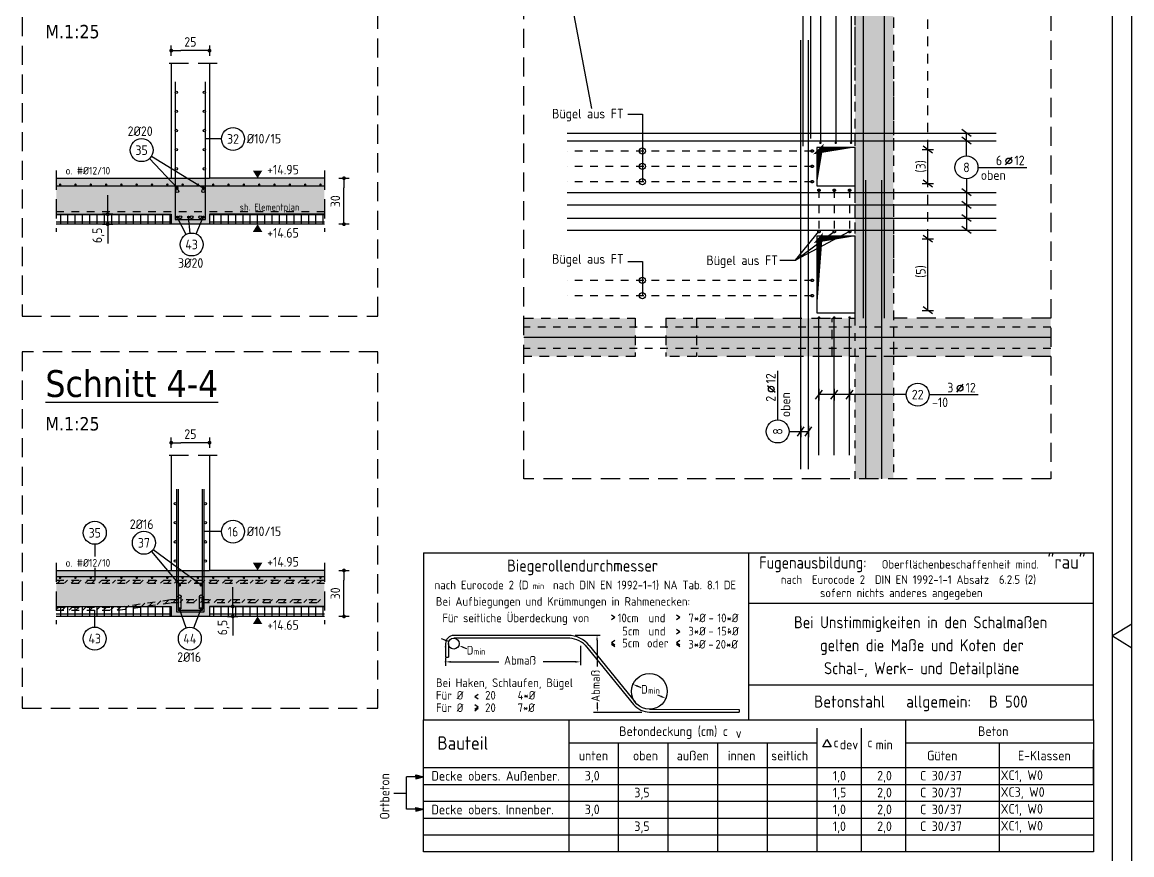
# Model space of a CAD drawing. Extents: x -10 to 86.8, y -11.5 to 55.
# Drawn here: x 44.96 to 59.45, y 18.17 to 29.04 of the extents above; entities that cross this region are included whole.
import ezdxf
from ezdxf.enums import TextEntityAlignment as Align

# ---------------------------------------------------------------- set-up
doc = ezdxf.new("R2010")
doc.units = 0
doc.header["$LTSCALE"] = 0.5
for name, pattern in [('AUSGEZOGEN', [1000.01, 1000, 0.01]), ('DASHED', [0.75, 0.5, -0.25]), ('HIDDEN2', [0.187, 0.125, -0.062]), ('PUNKT', [0.175, 0.05, -0.125]), ('STRICHLINIE', [0.75, 0.5, -0.25]), ('VERDECKT', [0.375, 0.25, -0.125])]:
    doc.linetypes.add(name, pattern=pattern)
for name, color, linetype in [('ACHSEN', 7, 'Continuous'), ('AFU', 7, 'Continuous'), ('BETON', 7, 'Continuous'), ('DETAIL', 7, 'Continuous'), ('DG', 7, 'Continuous'), ('grau_mittel', 7, 'Continuous'), ('Halbfertigteile', 7, 'Continuous'), ('HILFE', 7, 'Continuous'), ('koten', 7, 'Continuous'), ('MASSE', 7, 'Continuous'), ('RAHMEN', 7, 'Continuous'), ('RND', 7, 'Continuous'), ('SCHATTEN', 7, 'Continuous'), ('TEXT', 7, 'Continuous'), ('VERDECKT', 7, 'Continuous'), ('VERDECKT2', 7, 'Continuous')]:
    doc.layers.add(name, color=color, linetype=linetype)
doc.layers.add('NOPLOT', color=7, linetype='Continuous', plot=False)
doc.styles.add('helv', font='tahoma.ttf')
doc.styles.add('txt', font='isocp.shx')
doc.linetypes.add('AFU_50K', pattern='A,0.15,["/",Standard,S=0.2,R=0,X=-0.01,Y=-0.1],0.07,["/",Standard,S=0.2,R=0,X=-0.01,Y=-0.1],0.15', length=0.37)
doc.dimstyles.new('DOT_I', dxfattribs={"dimscale": 0.5, "dimtxt": 0.25, "dimasz": 0.25, "dimexe": 0.1, "dimexo": 0.3, "dimgap": 0.1, "dimtad": 1, "dimdec": 3, "dimzin": 3, "dimtxsty": 'txt', "dimblk": 'DOT', "dimblk1": 'DOT', "dimblk2": 'DOT', "dimsah": 1, "dimcen": 0.1, "dimse1": 1, "dimse2": 1, "dimazin": 0, "dimtfac": 1, "dimtdec": 4, "dimtix": 1, "dimtmove": 2, "dimatfit": 3, "dimfxl": 0, "dimtvp": 1, "dimtolj": 1, "dimtzin": 0, "dimarcsym": 0})

# ---------------------------------------------------------------- blocks, each defined once
blk = doc.blocks.new('DINA0')
at = {"layer": 'RAHMEN'}
blk.add_line((118.9, 0), (118.9, 84.1), dxfattribs=at)
at = {"layer": 'RAHMEN', "color": 5}
blk.add_line((118.4, 0.5), (118.4, 83.6), dxfattribs=at)
at = {"layer": 'RAHMEN', "color": 7, "linetype": 'Continuous'}
for p, q in [((118.9, 42.36), (118.4, 42.05)), ((118.4, 42.05), (118.9, 41.74))]:
    blk.add_line(p, q, dxfattribs=at)
blk = doc.blocks.new('lei_gre')
at = {"layer": 'RND', "color": 7, "linetype": 'Continuous'}
for p, q in [((-0.09, -0.12), (0.09, 0.12)), ((0, 0.15), (0, -0.15))]:
    blk.add_line(p, q, dxfattribs=at)
blk = doc.blocks.new('RND_LEI')
at = {"layer": 'RND', "color": 7, "linetype": 'Continuous'}
blk.add_line((1.022, 0.066), (1.19, 0.27), dxfattribs=at)
for centre, radius in [((0, 0), 0.3), ((1.106, 0.168), 0.075)]:
    blk.add_circle(centre, radius, dxfattribs=at)
at = {"layer": 'RND', "color": 7, "linetype": 'Continuous', "style": 'txt'}
blk.add_attdef('ANZ', text='', height=0.25, dxfattribs=at).set_placement((0.931, 0.057), align=Align.RIGHT)
for tag, p in [('DUM', (1.253, 0.057)), ('ABSTD', (1.674, 0.057)), ('POSTXT', (0.374, -0.327))]:
    blk.add_attdef(tag, p, '', height=0.25, dxfattribs=at)
blk.add_attdef('POSL', text='', height=0.25, dxfattribs=at).set_placement((0, 0), align=Align.MIDDLE)
blk = doc.blocks.new('RND_HIN')
at = {"layer": 'RND', "color": 7, "linetype": 'Continuous'}
blk.add_circle((0, 0), 0.3, dxfattribs=at)
at = {"layer": 'RND', "color": 7, "linetype": 'Continuous', "style": 'txt'}
blk.add_attdef('POSI', text='', height=0.25, dxfattribs=at).set_placement((0, 0), align=Align.MIDDLE)
blk = doc.blocks.new('DOT')
at = {"layer": 'MASSE', "color": 7, "linetype": 'Continuous'}
for p, q in [((0, 0), (-1, 0)), ((0, 0.54), (0, -0.54))]:
    blk.add_line(p, q, dxfattribs=at)
at = {"layer": 'MASSE', "color": 7, "linetype": 'Continuous', "const_width": 0.2}
blk.add_lwpolyline([(-0.1, 0, 1), (0.1, 0, 1)], format="xyb", close=True, dxfattribs=at)
blk = doc.blocks.new('*D46')
at = {"layer": 'Defpoints', "color": 0, "linetype": 'AUSGEZOGEN', "transparency": 16777216}
for p in [(46.906, 28.667), (46.906, 28.667), (47.406, 28.667)]:
    blk.add_point(p, dxfattribs=at)
at = {"layer": 'MASSE', "color": 0, "linetype": 'AUSGEZOGEN', "lineweight": -2, "transparency": 16777216}
blk.add_line((47.281, 28.667), (47.031, 28.667), dxfattribs=at)
at = {"layer": 'MASSE', "color": 0, "linetype": 'AUSGEZOGEN', "lineweight": -2, "transparency": 16777216, "xscale": 0.125, "yscale": 0.125, "zscale": 0.125, "rotation": 180}
blk.add_blockref('DOT', (46.906, 28.667), dxfattribs=at)
at = {"layer": 'MASSE', "color": 0, "linetype": 'AUSGEZOGEN', "lineweight": -2, "transparency": 16777216, "xscale": 0.125, "yscale": 0.125, "zscale": 0.125}
blk.add_blockref('DOT', (47.406, 28.667), dxfattribs=at)
at = {"layer": 'MASSE', "color": 0, "linetype": 'AUSGEZOGEN', "transparency": 16777216, "insert": (47.156, 28.78), "char_height": 0.125, "attachment_point": 5, "style": 'txt'}
blk.add_mtext('\\A1;25', dxfattribs=at)
blk = doc.blocks.new('*D47')
at = {"layer": 'Defpoints', "color": 0, "linetype": 'AUSGEZOGEN', "transparency": 16777216}
for p in [(49.162, 27), (49.162, 27), (49.162, 26.4)]:
    blk.add_point(p, dxfattribs=at)
at = {"layer": 'MASSE', "color": 0, "linetype": 'AUSGEZOGEN', "lineweight": -2, "transparency": 16777216}
blk.add_line((49.162, 26.525), (49.162, 26.875), dxfattribs=at)
at = {"layer": 'MASSE', "color": 0, "linetype": 'AUSGEZOGEN', "lineweight": -2, "transparency": 16777216, "xscale": 0.125, "yscale": 0.125, "zscale": 0.125}
for p, rotation in [((49.162, 27), 90), ((49.162, 26.4), 270)]:
    blk.add_blockref('DOT', p, dxfattribs=dict(at, rotation=rotation))
at = {"layer": 'MASSE', "color": 0, "linetype": 'AUSGEZOGEN', "transparency": 16777216, "insert": (49.049, 26.7), "char_height": 0.125, "attachment_point": 5, "rotation": 90, "style": 'txt'}
blk.add_mtext('\\A1;30', dxfattribs=at)
blk = doc.blocks.new('okrd_u')
at = {"layer": 'koten', "color": 7, "linetype": 'Continuous'}
blk.add_solid([(-0.125, -0.202), (0.125, -0.202), (0, 0)], dxfattribs=at)
at = {"layer": 'koten', "style": 'txt'}
blk.add_attdef('OKRD', (0.25, -0.35), '', height=0.25, dxfattribs=at)
blk = doc.blocks.new('okrd_o')
at = {"layer": 'koten', "color": 7, "linetype": 'Continuous'}
blk.add_solid([(-0.125, 0.202), (0.125, 0.202), (0, 0)], dxfattribs=at)
at = {"layer": 'koten', "style": 'txt'}
blk.add_attdef('OKRD', (0.25, 0.1), '', height=0.25, dxfattribs=at)
blk = doc.blocks.new('*D48')
at = {"layer": 'Defpoints', "color": 0, "linetype": 'AUSGEZOGEN', "transparency": 16777216}
for p in [(46.906, 23.547), (46.906, 23.547), (47.406, 23.547)]:
    blk.add_point(p, dxfattribs=at)
at = {"layer": 'MASSE', "color": 0, "linetype": 'AUSGEZOGEN', "lineweight": -2, "transparency": 16777216}
blk.add_line((47.281, 23.547), (47.031, 23.547), dxfattribs=at)
at = {"layer": 'MASSE', "color": 0, "linetype": 'AUSGEZOGEN', "lineweight": -2, "transparency": 16777216, "xscale": 0.125, "yscale": 0.125, "zscale": 0.125, "rotation": 180}
blk.add_blockref('DOT', (46.906, 23.547), dxfattribs=at)
at = {"layer": 'MASSE', "color": 0, "linetype": 'AUSGEZOGEN', "lineweight": -2, "transparency": 16777216, "xscale": 0.125, "yscale": 0.125, "zscale": 0.125}
blk.add_blockref('DOT', (47.406, 23.547), dxfattribs=at)
at = {"layer": 'MASSE', "color": 0, "linetype": 'AUSGEZOGEN', "transparency": 16777216, "insert": (47.156, 23.66), "char_height": 0.125, "attachment_point": 5, "style": 'txt'}
blk.add_mtext('\\A1;25', dxfattribs=at)
blk = doc.blocks.new('*D49')
at = {"layer": 'Defpoints', "color": 0, "linetype": 'AUSGEZOGEN', "transparency": 16777216}
for p in [(49.162, 21.88), (49.162, 21.88), (49.162, 21.28)]:
    blk.add_point(p, dxfattribs=at)
at = {"layer": 'MASSE', "color": 0, "linetype": 'AUSGEZOGEN', "lineweight": -2, "transparency": 16777216}
blk.add_line((49.162, 21.405), (49.162, 21.755), dxfattribs=at)
at = {"layer": 'MASSE', "color": 0, "linetype": 'AUSGEZOGEN', "lineweight": -2, "transparency": 16777216, "xscale": 0.125, "yscale": 0.125, "zscale": 0.125}
for p, rotation in [((49.162, 21.88), 90), ((49.162, 21.28), 270)]:
    blk.add_blockref('DOT', p, dxfattribs=dict(at, rotation=rotation))
at = {"layer": 'MASSE', "color": 0, "linetype": 'AUSGEZOGEN', "transparency": 16777216, "insert": (49.049, 21.58), "char_height": 0.125, "attachment_point": 5, "rotation": 90, "style": 'txt'}
blk.add_mtext('\\A1;30', dxfattribs=at)
blk = doc.blocks.new('Pfeillinie')
at = {"layer": 'TEXT', "linetype": 'Continuous'}
blk.add_hatch(color=7, dxfattribs=at).paths.add_polyline_path([(0, 0), (-0.8, 0.2), (-0.8, 0), (-0.8, -0.2)])
at = {"layer": 'TEXT', "color": 7, "linetype": 'Continuous'}
for p, q in [((-0.8, 0), (-0.8, 0.2)), ((-0.8, 0.2), (0, 0)), ((-0.8, 0), (-0.8, -0.2)), ((-0.8, -0.2), (0, 0))]:
    blk.add_line(p, q, dxfattribs=at)
blk = doc.blocks.new('*D69')
at = {"layer": 'Defpoints', "color": 0, "linetype": 'AUSGEZOGEN', "transparency": 16777216}
for p in [(47.71, 21.41), (47.71, 21.41), (47.71, 21.28)]:
    blk.add_point(p, dxfattribs=at)
at = {"layer": 'MASSE', "color": 0, "linetype": 'AUSGEZOGEN', "lineweight": -2, "transparency": 16777216}
for p, q in [((47.71, 21.535), (47.71, 21.66)), ((47.71, 21.28), (47.71, 21.41)), ((47.71, 21.155), (47.71, 21.03))]:
    blk.add_line(p, q, dxfattribs=at)
at = {"layer": 'MASSE', "color": 0, "linetype": 'AUSGEZOGEN', "lineweight": -2, "transparency": 16777216, "xscale": 0.125, "yscale": 0.125, "zscale": 0.125}
for p, rotation in [((47.71, 21.41), 270), ((47.71, 21.28), 90)]:
    blk.add_blockref('DOT', p, dxfattribs=dict(at, rotation=rotation))
at = {"layer": 'MASSE', "color": 0, "linetype": 'AUSGEZOGEN', "transparency": 16777216, "insert": (47.589, 21.134), "char_height": 0.125, "attachment_point": 5, "rotation": 90, "style": 'txt'}
blk.add_mtext('\\A1;6,5', dxfattribs=at)
blk = doc.blocks.new('*D70')
at = {"layer": 'Defpoints', "color": 0, "linetype": 'AUSGEZOGEN', "transparency": 16777216}
for p in [(46.077, 26.53), (46.077, 26.53), (46.077, 26.4)]:
    blk.add_point(p, dxfattribs=at)
at = {"layer": 'MASSE', "color": 0, "linetype": 'AUSGEZOGEN', "lineweight": -2, "transparency": 16777216}
for p, q in [((46.077, 26.655), (46.077, 26.78)), ((46.077, 26.4), (46.077, 26.53)), ((46.077, 26.275), (46.077, 26.15))]:
    blk.add_line(p, q, dxfattribs=at)
at = {"layer": 'MASSE', "color": 0, "linetype": 'AUSGEZOGEN', "lineweight": -2, "transparency": 16777216, "xscale": 0.125, "yscale": 0.125, "zscale": 0.125}
for p, rotation in [((46.077, 26.53), 270), ((46.077, 26.4), 90)]:
    blk.add_blockref('DOT', p, dxfattribs=dict(at, rotation=rotation))
at = {"layer": 'MASSE', "color": 0, "linetype": 'AUSGEZOGEN', "transparency": 16777216, "insert": (45.955, 26.254), "char_height": 0.125, "attachment_point": 5, "rotation": 90, "style": 'txt'}
blk.add_mtext('\\A1;6,5', dxfattribs=at)

msp = doc.modelspace()

# ---------------------------------------------------------------- hatches: boundary and pattern name
at = {"layer": 'DG', "linetype": 'AUSGEZOGEN'}
h = msp.add_hatch(dxfattribs=at)
h.set_pattern_fill('DOTS', scale=1.6, double=1)
h.set_pattern_definition([(0, (-171.28322, 120.98617), (0.05, 0.1), [0, -0.1])])
h.paths.add_polyline_path([(55.8366, 23.0771), (56.3366, 23.0771), (56.3366, 33.3231), (55.8366, 33.3231)])
at = {"layer": 'grau_mittel'}
h = msp.add_hatch(color=61, dxfattribs=at)
h.paths.add_polyline_path([(55.5366, 24.6731), (55.5366, 25.1731), (53.7666, 25.1731), (53.7666, 24.6731)], flags=17)
h.paths.add_polyline_path([(53.7666, 25.1731), (53.3666, 25.1731), (53.3666, 24.6731), (53.7666, 24.6731)])
h.paths.add_polyline_path([(51.5109, 25.1731), (51.5109, 24.6731), (52.9666, 24.6731), (52.9666, 25.1731)])
h.paths.add_polyline_path([(58.3916, 24.6731), (58.3916, 25.1731), (56.3366, 25.1731), (56.3366, 24.6731)])
h.paths.add_polyline_path([(58.3916, 40.5731), (58.3916, 41.1731), (51.5109, 41.1731), (51.5109, 40.5731), (55.8366, 40.5731), (55.8366, 25.1731), (55.5366, 25.1731), (55.5366, 24.6731), (56.3366, 24.6731), (56.3366, 40.5731)])
for points in [[(47.4058, 26.5302), (48.9058, 26.5302), (48.9058, 27.0002), (47.4058, 27.0002), (46.9058, 27.0002), (45.4058, 27.0002), (45.4058, 26.5302), (46.9058, 26.5302), (46.9058, 26.4002), (47.4058, 26.4002)], [(46.9058, 21.8801), (45.4058, 21.8801), (45.4058, 21.4101), (46.9058, 21.4101), (46.9058, 21.2801), (47.4058, 21.2801), (47.4058, 21.4101), (48.9058, 21.4101), (48.9058, 21.8801), (47.4058, 21.8801)]]:
    msp.add_hatch(color=61, dxfattribs=at).paths.add_polyline_path(points)
at = {"layer": 'Halbfertigteile', "linetype": 'AUSGEZOGEN', "transparency": 33554687}
h = msp.add_hatch(dxfattribs=at)
h.set_pattern_fill('ANSI37', color=171, scale=0.03, angle=135, style=0)
h.set_pattern_definition([(180, (33.08003, 27.86068), (-7e-18, -0.09525), []), (270, (33.08003, 27.86068), (0.09525, -2e-17), [])])
h.paths.add_polyline_path([(48.9058, 26.5302), (47.4058, 26.5302), (47.4058, 26.4002), (48.9058, 26.4002)])
h.paths.add_polyline_path([(46.9058, 26.5302), (45.4058, 26.5302), (45.4058, 26.4002), (46.9058, 26.4002)])
h = msp.add_hatch(dxfattribs=at)
h.set_pattern_fill('ANSI37', color=171, scale=0.03, angle=135, style=0)
h.set_pattern_definition([(180, (33.08003, 22.74054), (-7e-18, -0.09525), []), (270, (33.08003, 22.74054), (0.09525, -2e-17), [])])
h.paths.add_polyline_path([(48.9058, 21.4101), (47.4058, 21.4101), (47.4058, 21.2801), (48.9058, 21.2801)])
h.paths.add_polyline_path([(46.9058, 21.4101), (45.4058, 21.4101), (45.4058, 21.2801), (46.9058, 21.2801)])
at = {"layer": 'RND', "linetype": 'AUSGEZOGEN'}
h = msp.add_hatch(dxfattribs=at)
h.set_pattern_fill('ANSI31', color=102, scale=0.02, double=1)
h.paths.add_polyline_path([(48.9058, 21.7533), (45.4058, 21.7533), (45.4058, 21.7133), (48.9058, 21.7133)])
h = msp.add_hatch(dxfattribs=at)
h.set_pattern_fill('ANSI31', color=102, scale=0.02, double=1)
h.set_pattern_definition([(45, (0, 1.02243), (-0.04490128, 0.04490128), [])])
h.paths.add_polyline_path([(48.9058, 21.5001), (46.9019, 21.5001), (46.2019, 21.4001), (45.4058, 21.4001), (45.4058, 21.3601), (46.2058, 21.3601), (46.9058, 21.4601), (48.9058, 21.4601)])

# ---------------------------------------------------------------- linework, layer by layer
at = {"layer": 'ACHSEN', "color": 140, "linetype": 'AUSGEZOGEN'}
msp.add_line((58.3916, 24.9231), (51.5109, 24.9231), dxfattribs=at)
at = {"layer": 'AFU', "color": 8, "linetype": 'AFU_50K'}
for p, q in [((46.9058, 27.0002), (47.4058, 27.0002)), ((46.9058, 21.8801), (47.4058, 21.8801))]:
    msp.add_line(p, q, dxfattribs=at)
at = {"layer": 'BETON', "color": 6, "linetype": 'AUSGEZOGEN'}
for p, q in [((46.9058, 28.5002), (46.9058, 27.0002)), ((47.4058, 28.5002), (47.4058, 27.0002)), ((45.4058, 27.0002), (46.9058, 27.0002)), ((48.9058, 27.0002), (47.4058, 27.0002)), ((45.4058, 26.5302), (46.9058, 26.5302)), ((46.9058, 26.5302), (46.9058, 26.4002)), ((48.9058, 26.5302), (47.4058, 26.5302)), ((47.4058, 26.5302), (47.4058, 26.4002)), ((48.9058, 26.4002), (45.4058, 26.4002)), ((46.9058, 23.3801), (46.9058, 21.8801)), ((47.4058, 23.3801), (47.4058, 21.8801)), ((45.4058, 21.8801), (46.9058, 21.8801)), ((48.9058, 21.8801), (47.4058, 21.8801)), ((45.4058, 21.4101), (46.9058, 21.4101)), ((46.9058, 21.4101), (46.9058, 21.2801)), ((48.9058, 21.4101), (47.4058, 21.4101)), ((47.4058, 21.4101), (47.4058, 21.2801)), ((48.9058, 21.2801), (45.4058, 21.2801))]:
    msp.add_line(p, q, dxfattribs=at)
for points in [[(55.3366, 26.9031), (55.8366, 26.9031), (55.8366, 27.4031), (55.3366, 27.4031)], [(55.3366, 25.2431), (55.8366, 25.2431), (55.8366, 26.2431), (55.3366, 26.2431)]]:
    msp.add_lwpolyline(points, close=True, dxfattribs=at)
at = {"layer": 'DETAIL', "color": 102, "linetype": 'STRICHLINIE'}
for points in [[(58.3916, 41.1731), (58.3916, 23.0771), (51.5109, 23.0771), (51.5109, 41.1731)], [(44.96, 29.8538), (44.96, 25.2008), (49.6062, 25.2008), (49.6062, 29.8538)], [(44.96, 24.7337), (44.96, 20.0806), (49.6062, 20.0806), (49.6062, 24.7337)]]:
    msp.add_lwpolyline(points, close=True, dxfattribs=at)
at = {"layer": 'DG', "color": 7, "linetype": 'PUNKT', "lineweight": -2}
for p, q in [((56.3366, 38.0631), (56.3366, 23.0771)), ((55.8366, 23.0771), (55.8366, 37.6631))]:
    msp.add_line(p, q, dxfattribs=at)
at = {"layer": 'HILFE', "color": 102, "linetype": 'DASHED'}
for p, q in [((47.5058, 28.5002), (46.8058, 28.5002)), ((45.4058, 27.1002), (45.4058, 26.3002)), ((48.9058, 27.1002), (48.9058, 26.3002)), ((47.5058, 23.3801), (46.8058, 23.3801)), ((45.4058, 21.9801), (45.4058, 21.1801)), ((48.9058, 21.9801), (48.9058, 21.1801))]:
    msp.add_line(p, q, dxfattribs=at)
at = {"layer": 'HILFE', "color": 102, "linetype": 'AUSGEZOGEN'}
for p, q in [((52.8708, 27.836), (53.0591, 27.836)), ((53.0591, 27.836), (53.0591, 26.9553)), ((55.0568, 25.9301), (55.3648, 26.3031)), ((55.7648, 26.3031), (55.0568, 25.9301)), ((55.0568, 25.9301), (55.5648, 26.3031)), ((52.8708, 25.9126), (53.0591, 25.9126)), ((53.0591, 25.9126), (53.0591, 25.4665)), ((54.8544, 25.9301), (55.0568, 25.9301))]:
    msp.add_line(p, q, dxfattribs=at)
at = {"layer": 'NOPLOT', "color": 191, "linetype": 'AUSGEZOGEN'}
msp.add_line((52.3983, 27.9128), (47.2557, 54.9594), dxfattribs=at)
at = {"layer": 'NOPLOT', "color": 191, "linetype": 'Continuous'}
msp.add_lwpolyline([(46.9958, 22.9401), (46.9958, 21.3601), (47.3158, 21.3601), (47.3158, 22.9401)], dxfattribs=at)
at = {"layer": 'RAHMEN', "color": 5, "linetype": 'Continuous'}
for p, q in [((50.2, 22.1091), (58.95, 22.1091)), ((50.2, 22.1091), (50.2, 19.9301)), ((54.4492, 19.9301), (54.4492, 22.1091)), ((58.95, 19.9301), (58.95, 22.1091)), ((58.95, 19.0765), (58.95, 19.5388))]:
    msp.add_line(p, q, dxfattribs=at)
at = {"layer": 'RAHMEN', "color": 7, "linetype": 'AUSGEZOGEN'}
for p, q in [((54.4492, 21.4516), (58.95, 21.4516)), ((52.6981, 21.2664), (52.6544, 21.297)), ((52.6981, 21.2664), (52.6544, 21.2358)), ((53.548, 21.2664), (53.5043, 21.297)), ((53.548, 21.2664), (53.5043, 21.2358)), ((53.5485, 21.0767), (53.5048, 21.1072)), ((53.5485, 21.0767), (53.5048, 21.0461)), ((52.6544, 20.9386), (52.6981, 20.9691)), ((52.6544, 20.9386), (52.6981, 20.908)), ((52.6544, 20.9192), (52.6981, 20.8886)), ((53.5043, 20.9386), (53.548, 20.9691)), ((53.5043, 20.9386), (53.548, 20.908)), ((53.5043, 20.9192), (53.548, 20.8886)), ((54.4492, 20.3877), (58.95, 20.3877)), ((50.8694, 20.2358), (50.9131, 20.2663)), ((50.8694, 20.2358), (50.9131, 20.2052)), ((50.9131, 20.0949), (50.8694, 20.1255)), ((50.9131, 20.0949), (50.8694, 20.0643)), ((50.9131, 20.0755), (50.8694, 20.0449)), ((50.2, 19.3075), (58.95, 19.3075)), ((50.2, 19.0875), (58.95, 19.0875)), ((50.2, 18.8675), (58.95, 18.8675)), ((50.2, 18.6475), (58.95, 18.6475)), ((50.2, 18.4275), (58.95, 18.4275))]:
    msp.add_line(p, q, dxfattribs=at)
at = {"layer": 'RAHMEN', "color": 7, "linetype": 'Continuous'}
for p, q in [((52.0912, 21.0309), (50.5957, 21.0309)), ((52.1826, 21.0343), (52.5088, 21.0343)), ((50.5297, 20.9504), (50.4364, 20.9863)), ((50.4894, 20.9246), (50.4894, 20.7475)), ((50.5248, 20.9246), (50.5248, 20.7475)), ((52.0785, 20.9955), (50.5957, 20.9955)), ((50.7155, 20.8789), (50.7625, 20.8608)), ((52.2493, 20.8949), (52.2493, 20.6415)), ((52.3137, 20.9062), (52.9437, 20.1309)), ((52.3622, 20.902), (52.9684, 20.1559)), ((52.4665, 20.9669), (52.4665, 20.626)), ((50.4894, 20.7475), (50.5248, 20.7475)), ((50.4894, 20.7361), (50.4894, 20.6357)), ((50.5569, 20.6865), (51.1851, 20.6865)), ((52.1818, 20.6865), (51.7634, 20.6865)), ((53.0411, 20.3482), (52.9972, 20.3671)), ((52.471, 20.0965), (52.471, 20.1556)), ((53.3032, 20.2352), (53.2623, 20.2529)), ((52.4198, 20.029), (53.0532, 20.029)), ((53.1532, 20.0671), (54.3225, 20.0666)), ((53.1532, 20.0312), (54.3225, 20.0312)), ((54.3225, 20.0666), (54.3225, 20.0312)), ((52.1007, 18.2334), (52.1007, 19.9301)), ((56.4984, 18.2075), (56.4984, 19.9301)), ((55.3398, 18.2075), (55.3398, 19.8205)), ((55.9191, 18.2075), (55.9191, 19.8205)), ((52.7485, 18.2075), (52.7485, 19.6281)), ((53.3963, 18.2075), (53.3963, 19.6281)), ((54.0442, 18.2075), (54.0442, 19.6281)), ((54.692, 18.2075), (54.692, 19.6281)), ((57.7242, 18.2075), (57.7242, 19.6281)), ((52.1007, 18.2075), (52.1007, 19.3075)), ((55.3398, 18.2075), (55.3398, 19.3075))]:
    msp.add_line(p, q, dxfattribs=at)
at = {"layer": 'RAHMEN', "color": 1, "linetype": 'Continuous'}
for p, q in [((52.1007, 19.6281), (55.3398, 19.6281)), ((56.4984, 19.6281), (58.95, 19.6281))]:
    msp.add_line(p, q, dxfattribs=at)
at = {"layer": 'RAHMEN', "color": 5, "linetype": 'AUSGEZOGEN'}
msp.add_lwpolyline([(50.2, 19.9301), (58.95, 19.9301), (58.95, 18.2075), (50.2, 18.2075)], close=True, dxfattribs=at)
at = {"layer": 'RAHMEN', "color": 1, "linetype": 'Continuous'}
msp.add_lwpolyline([(55.4686, 19.6727), (55.5231, 19.5783), (55.4141, 19.5783)], close=True, dxfattribs=at)
at = {"layer": 'RAHMEN', "color": 7, "linetype": 'Continuous'}
for centre, radius in [((50.5957, 20.9246), 0.0709), ((53.1502, 20.3012), 0.2341)]:
    msp.add_circle(centre, radius, dxfattribs=at)
for centre, radius, start, end in [((50.5957, 20.9246), 0.1063, 89.99998, 180), ((52.0912, 20.6818), 0.3491, 39.09564, 90), ((52.0785, 20.6412), 0.3543, 48.41068, 90), ((53.1532, 20.3012), 0.27, 219.09564, 270)]:
    msp.add_arc(centre, radius, start, end, dxfattribs=at)
for p in [(54.1875, 21.1118), (50.4894, 20.8837), (50.4894, 20.6865), (52.9353, 20.3939), (53.3651, 20.2085)]:
    msp.add_point(p, dxfattribs=at)
for points in [[(52.4777, 20.9669), (52.4552, 20.9669), (52.4665, 21.0344)], [(50.4776, 20.9611), (50.4839, 20.9774), (50.5297, 20.9504)], [(50.7123, 20.8708), (50.7186, 20.8871), (50.6666, 20.8978)], [(50.5569, 20.6753), (50.5569, 20.6978), (50.4894, 20.6865)], [(52.1818, 20.6753), (52.1818, 20.6978), (52.2493, 20.6865)], [(52.9928, 20.3568), (53.0017, 20.3775), (52.9353, 20.3939)], [(53.2987, 20.2249), (53.3076, 20.2456), (53.3651, 20.2085)], [(52.4822, 20.0965), (52.4597, 20.0965), (52.471, 20.029)]]:
    msp.add_solid(points, dxfattribs=at)
at = {"layer": 'RND', "color": 7, "linetype": 'VERDECKT'}
for p, q in [((56.786, 27.3748), (56.786, 29.443)), ((56.786, 26.209), (56.786, 26.9304))]:
    msp.add_line(p, q, dxfattribs=at)
at = {"layer": 'RND', "color": 102, "linetype": 'AUSGEZOGEN'}
for p, q in [((57.2911, 27.2919), (57.2911, 27.5908)), ((47.5629, 27.5132), (47.3558, 27.5132)), ((46.6221, 27.2578), (46.9839, 26.8732)), ((46.6472, 27.2886), (47.3249, 26.8732)), ((57.2911, 26.9919), (57.2911, 26.3241)), ((47.1024, 26.2678), (46.9839, 26.4913)), ((47.1554, 26.2842), (47.1315, 26.4913)), ((47.2316, 26.2731), (47.3249, 26.4913)), ((56.5039, 24.1756), (55.3648, 24.1756)), ((54.9757, 23.6942), (55.2274, 23.6942)), ((47.5629, 22.3869), (47.3358, 22.3869)), ((45.9079, 22.2217), (45.9079, 22.0604)), ((46.6464, 22.1264), (47.0158, 21.6901)), ((46.6704, 22.152), (47.2956, 21.6901)), ((45.9079, 21.9153), (45.9079, 21.7533)), ((45.9071, 21.1403), (45.9071, 21.3601)), ((47.1007, 21.132), (47.0158, 21.3801)), ((47.2021, 21.1305), (47.2958, 21.3801)), ((49.9788, 18.762), (49.9788, 19.1853)), ((49.8138, 18.9737), (49.9788, 18.9737))]:
    msp.add_line(p, q, dxfattribs=at)
at = {"layer": 'RND', "color": 7, "linetype": 'AUSGEZOGEN'}
for p, q in [((56.786, 26.9304), (56.786, 27.3748)), ((57.4411, 27.1419), (58.0811, 27.1419)), ((56.786, 25.2747), (56.786, 26.209)), ((54.8257, 23.8442), (54.8257, 24.4842)), ((56.8039, 24.1756), (57.4439, 24.1756)), ((46.9958, 21.5401), (46.9958, 21.3801)), ((47.0358, 21.3801), (47.0358, 21.5401)), ((47.2758, 21.3801), (47.2758, 21.5401)), ((47.3158, 21.5401), (47.3158, 21.3801))]:
    msp.add_line(p, q, dxfattribs=at)
at = {"layer": 'RND', "color": 7, "linetype": 'HIDDEN2'}
msp.add_line((48.9058, 26.5596), (45.4058, 26.5596), dxfattribs=at)
at = {"layer": 'RND', "color": 1, "linetype": 'HIDDEN2'}
for p, q in [((45.4058, 21.7533), (48.9058, 21.7533)), ((45.4058, 21.7133), (48.9058, 21.7133))]:
    msp.add_line(p, q, dxfattribs=at)
at = {"layer": 'RND', "color": 1, "linetype": 'AUSGEZOGEN'}
for points in [[(55.9413, 41.0731), (55.9413, 25.1731)], [(56.217, 41.0731), (56.217, 25.1731)], [(51.8532, 30.9197), (55.2532, 30.9197), (55.2532, 27.5197)], [(51.7532, 30.8197), (55.1532, 30.8197), (55.1532, 27.4197)], [(55.3837, 29.3431), (55.3837, 27.4631)], [(55.5837, 29.3431), (55.5837, 27.4631)], [(55.7837, 29.3431), (55.7837, 27.4631)], [(55.1274, 23.2031), (55.1274, 28.8031)], [(55.2274, 23.2031), (55.2274, 28.8031)], [(46.9558, 28.2602), (46.9558, 26.4602), (47.3558, 26.4602), (47.3558, 28.2602)], [(52.0766, 27.5908), (57.6766, 27.5908)], [(52.0766, 27.4908), (57.6766, 27.4908)], [(55.9756, 23.0771), (55.9756, 26.9731)], [(56.187, 23.0771), (56.187, 26.9731)], [(45.4058, 26.9002), (48.9058, 26.9002)], [(52.0766, 26.8154), (57.6766, 26.8154)], [(52.0766, 26.652), (57.6766, 26.652)], [(52.0766, 26.4793), (57.6766, 26.4793)], [(52.0766, 26.3241), (57.6766, 26.3241)], [(55.3648, 23.3831), (55.3648, 25.1831)], [(55.5648, 23.3831), (55.5648, 25.1831)], [(55.7648, 23.3831), (55.7648, 25.1831)], [(46.9758, 22.9401), (46.9758, 21.3401), (47.3358, 21.3401), (47.3358, 22.9401)], [(45.4058, 21.8001), (48.9058, 21.8001)]]:
    msp.add_lwpolyline(points, dxfattribs=at)
at = {"layer": 'RND', "color": 7, "linetype": 'AUSGEZOGEN'}
for points, const_width in [([(55.3917, 27.4631, -1), (55.3757, 27.4631, -1)], 0.016), ([(55.5917, 27.4631, -1), (55.5757, 27.4631, -1)], 0.016), ([(55.7917, 27.4631, -1), (55.7757, 27.4631, -1)], 0.016), ([(45.4472, 26.9162, 1), (45.4632, 26.9162, 1)], 0.016), ([(45.6472, 26.9162, 1), (45.6632, 26.9162, 1)], 0.016), ([(45.8472, 26.9162, 1), (45.8632, 26.9162, 1)], 0.016), ([(46.0472, 26.9162, 1), (46.0632, 26.9162, 1)], 0.016), ([(46.2472, 26.9162, 1), (46.2632, 26.9162, 1)], 0.016), ([(46.4472, 26.9162, 1), (46.4632, 26.9162, 1)], 0.016), ([(46.6472, 26.9162, 1), (46.6632, 26.9162, 1)], 0.016), ([(46.8472, 26.9162, 1), (46.8632, 26.9162, 1)], 0.016), ([(46.9739, 26.8732, 1), (46.9939, 26.8732, 1)], 0.02), ([(47.0472, 26.9162, 1), (47.0632, 26.9162, 1)], 0.016), ([(47.2472, 26.9162, 1), (47.2632, 26.9162, 1)], 0.016), ([(47.3149, 26.8732, 1), (47.3349, 26.8732, 1)], 0.02), ([(47.4472, 26.9162, 1), (47.4632, 26.9162, 1)], 0.016), ([(47.6472, 26.9162, 1), (47.6632, 26.9162, 1)], 0.016), ([(47.8472, 26.9162, 1), (47.8632, 26.9162, 1)], 0.016), ([(48.0472, 26.9162, 1), (48.0632, 26.9162, 1)], 0.016), ([(48.2472, 26.9162, 1), (48.2632, 26.9162, 1)], 0.016), ([(48.4472, 26.9162, 1), (48.4632, 26.9162, 1)], 0.016), ([(48.6472, 26.9162, 1), (48.6632, 26.9162, 1)], 0.016), ([(48.8472, 26.9162, 1), (48.8632, 26.9162, 1)], 0.016), ([(46.9739, 26.4913, 1), (46.9939, 26.4913, 1)], 0.02), ([(47.1215, 26.4913, 1), (47.1415, 26.4913, 1)], 0.02), ([(47.3149, 26.4913, 1), (47.3349, 26.4913, 1)], 0.02), ([(55.3728, 25.1831, -1), (55.3568, 25.1831, -1)], 0.016), ([(55.5728, 25.1831, -1), (55.5568, 25.1831, -1)], 0.016), ([(55.7728, 25.1831, -1), (55.7568, 25.1831, -1)], 0.016), ([(45.4472, 21.7841, -1), (45.4632, 21.7841, -1)], 0.016), ([(45.6472, 21.7841, -1), (45.6632, 21.7841, -1)], 0.016), ([(45.8472, 21.7841, -1), (45.8632, 21.7841, -1)], 0.016), ([(46.0472, 21.7841, -1), (46.0632, 21.7841, -1)], 0.016), ([(46.2472, 21.7841, -1), (46.2632, 21.7841, -1)], 0.016), ([(46.4472, 21.7841, -1), (46.4632, 21.7841, -1)], 0.016), ([(46.6472, 21.7841, -1), (46.6632, 21.7841, -1)], 0.016), ([(46.8472, 21.7841, -1), (46.8632, 21.7841, -1)], 0.016), ([(47.0472, 21.7841, -1), (47.0632, 21.7841, -1)], 0.016), ([(47.2472, 21.7841, -1), (47.2632, 21.7841, -1)], 0.016), ([(47.4472, 21.7841, -1), (47.4632, 21.7841, -1)], 0.016), ([(47.6472, 21.7841, -1), (47.6632, 21.7841, -1)], 0.016), ([(47.8472, 21.7841, -1), (47.8632, 21.7841, -1)], 0.016), ([(48.0472, 21.7841, -1), (48.0632, 21.7841, -1)], 0.016), ([(48.2472, 21.7841, -1), (48.2632, 21.7841, -1)], 0.016), ([(48.4472, 21.7841, -1), (48.4632, 21.7841, -1)], 0.016), ([(48.6472, 21.7841, -1), (48.6632, 21.7841, -1)], 0.016), ([(48.8472, 21.7841, -1), (48.8632, 21.7841, -1)], 0.016), ([(47.0058, 21.6901, 1), (47.0258, 21.6901, 1)], 0.02), ([(47.2856, 21.6901, 1), (47.3056, 21.6901, 1)], 0.02), ([(47.0058, 21.3801, 1), (47.0258, 21.3801, 1)], 0.02), ([(47.3058, 21.3801, -1), (47.2858, 21.3801, -1)], 0.02)]:
    msp.add_lwpolyline(points, format="xyb", close=True, dxfattribs=dict(at, const_width=const_width))
at = {"layer": 'RND', "color": 102, "linetype": 'HIDDEN2'}
for points in [[(55.2766, 27.3553), (52.0766, 27.3553)], [(55.2766, 27.1553), (52.0766, 27.1553)], [(55.2766, 26.9553), (52.0766, 26.9553)], [(55.3648, 26.8431), (55.3648, 26.3031)], [(55.5648, 26.8431), (55.5648, 26.3031)], [(55.7648, 26.8431), (55.7648, 26.3031)], [(55.2766, 25.6665), (52.0766, 25.6665)], [(55.2766, 25.4665), (52.0766, 25.4665)]]:
    msp.add_lwpolyline(points, dxfattribs=at)
at = {"layer": 'RND', "color": 1, "linetype": 'HIDDEN2'}
for points in [[(58.3916, 25.0561), (51.5109, 25.0561)], [(58.3916, 24.7778), (51.5109, 24.7778)], [(45.4058, 21.4001), (46.2019, 21.4001), (46.9019, 21.5001), (48.9058, 21.5001)], [(45.4058, 21.3601), (46.2058, 21.3601), (46.9058, 21.4601), (48.9058, 21.4601)]]:
    msp.add_lwpolyline(points, dxfattribs=at)
at = {"layer": 'RND', "color": 102, "linetype": 'AUSGEZOGEN'}
for points in [[(50.2, 19.1853), (49.9788, 19.1853)], [(50.2, 18.762), (49.9788, 18.762)]]:
    msp.add_lwpolyline(points, dxfattribs=at)
at = {"layer": 'RND', "color": 7, "linetype": 'AUSGEZOGEN'}
for centre, radius in [((46.9718, 28.1231), 0.016), ((47.3398, 28.1231), 0.016), ((46.9718, 27.8731), 0.016), ((47.3398, 27.8731), 0.016), ((46.9718, 27.6231), 0.016), ((47.3398, 27.6231), 0.016), ((46.9718, 27.3731), 0.016), ((47.3398, 27.3731), 0.016), ((53.0591, 27.3553), 0.04), ((46.9718, 27.1231), 0.016), ((47.3398, 27.1231), 0.016), ((53.0591, 27.1553), 0.04), ((53.0591, 26.9553), 0.04), ((53.0591, 25.6665), 0.04), ((53.0591, 25.4665), 0.04), ((46.9598, 22.7529), 0.016), ((47.3518, 22.7529), 0.016), ((46.9598, 22.5029), 0.016), ((47.3518, 22.5029), 0.016), ((46.9598, 22.2529), 0.016), ((47.3518, 22.2529), 0.016), ((46.9598, 22.0029), 0.016), ((47.3518, 22.0029), 0.016), ((47.0158, 21.5401), 0.02), ((47.2958, 21.5401), 0.02)]:
    msp.add_circle(centre, radius, dxfattribs=at)
at = {"layer": 'RND', "color": 102, "linetype": 'HIDDEN2'}
for centre in [(55.2766, 27.3553), (55.2766, 27.1553), (55.2766, 26.9553), (55.3648, 26.8431), (55.5648, 26.8431), (55.7648, 26.8431), (55.3648, 26.3031), (55.5648, 26.3031), (55.7648, 26.3031), (55.2766, 25.6665), (55.2766, 25.4665)]:
    msp.add_circle(centre, 0.016, dxfattribs=at)
at = {"layer": 'RND', "color": 171, "linetype": 'AUSGEZOGEN'}
for centre in [(46.9839, 26.8332), (47.3249, 26.8332), (47.0239, 26.4913), (47.1715, 26.4913), (47.285, 26.4913)]:
    msp.add_circle(centre, 0.02, dxfattribs=at)
at = {"layer": 'SCHATTEN', "color": 1, "linetype": 'AUSGEZOGEN'}
for points in [[(55.3366, 26.9031, 0, 0.0815, 0), (55.3773, 27.3998, 0, 0, 0), (55.34, 27.3625, 0.0815, 0, 0), (55.8366, 27.4031, 0, 0, 0)], [(55.3366, 25.2431, 0, 0.0759, 0), (55.3746, 26.2417, 0, 0, 0), (55.34, 26.2025, 0.0815, 0, 0), (55.8366, 26.2431, 0, 0, 0)]]:
    msp.add_lwpolyline(points, format="xyseb", dxfattribs=at)
at = {"layer": 'VERDECKT', "color": 7, "linetype": 'VERDECKT', "lineweight": -2}
for p, q in [((55.8366, 25.1731), (55.8366, 40.5731)), ((56.3366, 40.5731), (56.3366, 24.6731)), ((51.5109, 25.1731), (52.9666, 25.1731)), ((53.3666, 25.1731), (53.7666, 25.1731)), ((53.7666, 25.1731), (53.7666, 24.6731)), ((55.5366, 25.1731), (55.8366, 25.1731)), ((55.5366, 24.6731), (55.5366, 25.1731)), ((52.9666, 24.6731), (51.5109, 24.6731)), ((53.7666, 24.6731), (53.3666, 24.6731)), ((56.3366, 24.6731), (55.5366, 24.6731))]:
    msp.add_line(p, q, dxfattribs=at)
at = {"layer": 'VERDECKT', "color": 7, "linetype": 'VERDECKT'}
for p, q in [((52.9666, 25.1731), (52.9666, 24.6731)), ((53.3666, 25.1731), (53.3666, 24.6731))]:
    msp.add_line(p, q, dxfattribs=at)
at = {"layer": 'VERDECKT2', "color": 7, "linetype": 'STRICHLINIE'}
for p, q in [((53.7666, 25.1731), (55.5366, 25.1731)), ((58.3916, 25.1731), (56.3366, 25.1731)), ((55.5366, 24.6731), (53.7666, 24.6731)), ((58.3916, 24.6731), (56.3366, 24.6731))]:
    msp.add_line(p, q, dxfattribs=at)

# ---------------------------------------------------------------- block references
at = {"xscale": 0.5, "yscale": 0.5, "zscale": 0.5}
msp.add_blockref('DINA0', (0, 0), dxfattribs=at)
at = {"layer": 'koten', "color": 7, "linetype": 'AUSGEZOGEN', "xscale": 0.5, "yscale": 0.5, "zscale": 0.5}
for name, p, values in [('okrd_o', (48.0339, 27.0002), {'OKRD': '+14.95'}), ('okrd_u', (48.0339, 26.4002), {'OKRD': '+14.65'}), ('okrd_o', (48.0339, 21.8801), {'OKRD': '+14.95'}), ('okrd_u', (48.0339, 21.2801), {'OKRD': '+14.65'})]:
    msp.add_blockref(name, p, dxfattribs=at).add_auto_attribs(values)
at = {"layer": 'RND', "color": 7, "linetype": 'AUSGEZOGEN', "xscale": 0.5, "yscale": 0.5, "zscale": 0.5}
for name, p, values in [('RND_HIN', (47.7129, 27.5132), {'POSI': '32'}), ('RND_HIN', (46.5193, 27.367), {'POSI': '35'}), ('RND_LEI', (57.2911, 27.1419), {'POSL': '8', 'DUM': '12', 'ANZ': '6', 'POSTXT': 'oben'}), ('RND_HIN', (47.1726, 26.1352), {'POSI': '43'}), ('RND_LEI', (56.6539, 24.1756), {'POSL': '22', 'DUM': '12', 'ANZ': '3', 'POSTXT': '-10'}), ('RND_HIN', (45.9079, 22.3717), {'POSI': '35'}), ('RND_HIN', (47.7129, 22.3869), {'POSI': '16'}), ('RND_HIN', (46.5495, 22.2408), {'POSI': '37'}), ('RND_HIN', (45.9071, 20.9903), {'POSI': '43'}), ('RND_HIN', (47.1493, 20.9901), {'POSI': '44'})]:
    msp.add_blockref(name, p, dxfattribs=at).add_auto_attribs(values)
at = {"layer": 'RND', "color": 7, "linetype": 'AUSGEZOGEN', "xscale": 0.5, "yscale": 0.5, "zscale": 0.5, "rotation": 90}
for p in [(57.2911, 27.5908), (57.2911, 27.4908), (56.786, 27.3748), (56.786, 26.9304), (57.2911, 26.8154), (57.2911, 26.652), (57.2911, 26.4793), (56.786, 26.209), (57.2911, 26.3241), (56.786, 25.2747)]:
    msp.add_blockref('lei_gre', p, dxfattribs=at)
msp.add_blockref('RND_LEI', (54.8257, 23.6942), dxfattribs=at).add_auto_attribs({'POSL': '8', 'DUM': '12', 'ANZ': '2', 'POSTXT': 'oben'})
at = {"layer": 'RND', "color": 7, "linetype": 'AUSGEZOGEN', "xscale": 0.5, "yscale": 0.5, "zscale": 0.5}
for p in [(55.3648, 24.1756), (55.5648, 24.1756), (55.7648, 24.1756), (55.1274, 23.6942), (55.2274, 23.6942)]:
    msp.add_blockref('lei_gre', p, dxfattribs=at)
at = {"layer": 'RND', "color": 102, "linetype": 'AUSGEZOGEN', "xscale": 0.125, "yscale": 0.125, "zscale": 0.125}
msp.add_blockref('Pfeillinie', (50.2, 19.1853), dxfattribs=at)
at = {"layer": 'RND', "color": 102, "linetype": 'AUSGEZOGEN', "xscale": -0.125, "yscale": 0.125, "zscale": 0.125, "rotation": 180}
msp.add_blockref('Pfeillinie', (50.2, 18.762), dxfattribs=at)

# ---------------------------------------------------------------- texts
at = {"layer": 'RAHMEN', "color": 1, "linetype": 'Continuous', "style": 'txt', "width": 0.95}
for s, p in [('Fugenausbildung:', (55.286, 21.9043)), ('Biegerollendurchmesser', (52.2779, 21.8648)), ('Bei Unstimmigkeiten in den Schalmaßen', (56.6925, 21.125)), ('gelten die Maße und Koten der', (56.7095, 20.825)), ('Schal-, Werk- und Detailpläne', (56.7059, 20.525))]:
    msp.add_text(s, height=0.1575, dxfattribs=at).set_placement(p, align=Align.CENTER)
at = {"layer": 'RAHMEN', "color": 7, "linetype": 'Continuous', "style": 'txt'}
for s, p in [('Oberflächenbeschaffenheit mind.', (56.1845, 21.9043)), ('nach  Eurocode 2  DIN EN 1992-1-1 Absatz  6.2.5 (2)', (54.8662, 21.7044)), ('sofern nichts anderes angegeben', (55.3795, 21.5312)), ('Bei Aufbiegungen und Krümmungen in Rahmenecken:', (50.3618, 21.4196)), ('10cm', (52.735, 21.2034)), ('und', (53.1393, 21.2034)), ('7*%%C', (53.661, 21.2034)), ('10*%%C', (54.0374, 21.2034)), ('-', (53.9225, 21.2034)), ('5cm', (52.7954, 21.0315)), ('und', (53.1398, 21.0315)), ('3*%%C', (53.6595, 21.0315)), ('-', (53.921, 21.0315)), ('15*%%C', (54.0374, 21.0315)), ('D', (50.7646, 20.7822)), ('5cm', (52.7944, 20.8756)), ('oder', (53.1191, 20.8756)), ('3*%%C', (53.6581, 20.8597)), ('-', (53.9196, 20.8597)), ('20*%%C', (54.0129, 20.8597)), ('Abmaß', (51.2526, 20.6501)), ('Bei Haken, Schlaufen, Bügel', (50.364, 20.3578)), ('Für %%C', (50.3637, 20.1939)), ('20', (51.0057, 20.1939)), ('4*%%C', (51.4296, 20.1939)), ('D', (53.0418, 20.2717)), ('Für %%C', (50.3639, 20.0319)), ('20', (51.0059, 20.0319)), ('7*%%C', (51.4296, 20.0319))]:
    msp.add_text(s, height=0.1125, dxfattribs=at).set_placement(p)
msp.add_text('nach Eurocode 2 (D     nach DIN EN 1992-1-1) NA Tab. 8.1 DE', height=0.1125, dxfattribs=at).set_placement((52.314, 21.6338), align=Align.CENTER)
msp.add_text('Für seitliche Überdeckung von', height=0.1125, dxfattribs=at).set_placement((52.3627, 21.2034), align=Align.RIGHT)
msp.add_text('Abmaß', height=0.1125, rotation=90, dxfattribs=at).set_placement((52.5029, 20.1642))
at = {"layer": 'RAHMEN', "color": 1, "linetype": 'Continuous', "style": 'txt'}
for s, height, p in [('Betonstahl', 0.1575, (55.3007, 20.0891)), ('allgemein:', 0.1575, (56.5041, 20.0891)), ('B 500 ', 0.1575, (57.5828, 20.0891)), ('Betondeckung (cm) c', 0.125, (52.7563, 19.7182)), ('Bauteil', 0.175, (50.3827, 19.5398)), ('v', 0.125, (54.278, 19.6917)), ('Beton', 0.125, (57.4426, 19.7182)), ('c', 0.125, (55.5547, 19.5699)), ('dev', 0.125, (55.6362, 19.5435)), ('c', 0.125, (55.9969, 19.5699)), ('min', 0.125, (56.1055, 19.5435))]:
    msp.add_text(s, height=height, dxfattribs=at).set_placement(p)
at = {"layer": 'RND', "color": 7, "linetype": 'AUSGEZOGEN', "style": 'txt'}
for s, p in [('(3)', (56.6935, 27.155)), ('(5)', (56.6935, 25.7821))]:
    msp.add_text(s, height=0.125, rotation=90, dxfattribs=at).set_placement(p, align=Align.MIDDLE)
at = {"layer": 'TEXT', "color": 1, "linetype": 'AUSGEZOGEN', "style": 'helv'}
for p in [(45.263, 28.8275), (45.263, 23.7073)]:
    msp.add_text('M.1:25', height=0.175, dxfattribs=at).set_placement(p)
at = {"layer": 'TEXT', "color": 7, "linetype": 'AUSGEZOGEN', "style": 'txt'}
for s, height, p in [('Bügel aus FT', 0.125, (51.8799, 27.7813)), ('2%%C20', 0.125, (46.3363, 27.5519)), ('%%C10/15', 0.125, (47.8928, 27.4544)), ('o. #%%C12/10', 0.1, (45.5255, 27.0491)), ('3%%C20', 0.125, (46.9948, 25.8311)), ('Bügel aus FT', 0.125, (51.8799, 25.8839)), ('Bügel aus FT', 0.125, (53.895, 25.8663)), ('2%%C16', 0.125, (46.3641, 22.4206)), ('%%C10/15', 0.125, (47.8928, 22.3281)), ('o. #%%C12/10', 0.1, (45.5255, 21.929)), ('min', 0.08016, (51.6237, 21.6361)), ('2%%C16', 0.125, (46.9847, 20.6863)), ('min', 0.08016, (50.8552, 20.7808)), ('min', 0.08016, (53.1324, 20.2704)), ('unten', 0.125, (52.2288, 19.4)), ('oben', 0.125, (52.9363, 19.4)), ('außen', 0.125, (53.5077, 19.4)), ('innen', 0.125, (54.1743, 19.4)), ('seitlich', 0.125, (54.742, 19.4)), ('Güten', 0.125, (56.7763, 19.4)), ('E-Klassen', 0.125, (57.9639, 19.4)), ('Decke obers. Außenber.', 0.125, (50.3044, 19.1359)), ('3,0', 0.125, (52.3064, 19.1378)), ('1,0', 0.125, (55.5454, 19.1378)), ('2,0', 0.125, (56.1247, 19.1378)), ('C 30/37', 0.125, (56.6855, 19.1378)), ('XC1, W0', 0.125, (57.7386, 19.1446)), ('3,5', 0.125, (52.9542, 18.9178)), ('1,5', 0.125, (55.5454, 18.9178)), ('2,0', 0.125, (56.1247, 18.9178)), ('C 30/37', 0.125, (56.6855, 18.9178)), ('XC3, W0', 0.125, (57.7386, 18.9246)), ('Decke obers. Innenber.', 0.125, (50.3044, 18.6959)), ('3,0', 0.125, (52.3064, 18.6978)), ('1,0', 0.125, (55.5454, 18.6978)), ('2,0', 0.125, (56.1247, 18.6978)), ('C 30/37', 0.125, (56.6855, 18.6978)), ('XC1, W0', 0.125, (57.7386, 18.7046)), ('3,5', 0.125, (52.9542, 18.4778)), ('1,0', 0.125, (55.5454, 18.4778)), ('2,0', 0.125, (56.1247, 18.4778)), ('C 30/37', 0.125, (56.6855, 18.4778)), ('XC1, W0', 0.125, (57.7386, 18.4846))]:
    msp.add_text(s, height=height, dxfattribs=at).set_placement(p)
at = {"layer": 'TEXT', "color": 102, "linetype": 'AUSGEZOGEN', "style": 'txt'}
msp.add_text('sh. Elementplan', height=0.09, dxfattribs=at).set_placement((47.8007, 26.5781))
at = {"layer": 'TEXT', "color": 5, "linetype": 'AUSGEZOGEN', "style": 'helv'}
msp.add_text('%%USchnitt 4-4', height=0.35, dxfattribs=at).set_placement((45.263, 24.1448))
at = {"layer": 'TEXT', "color": 1, "style": 'txt'}
msp.add_text('"rau"', height=0.175, dxfattribs=at).set_placement((58.3494, 21.9039))
at = {"layer": 'TEXT', "color": 7, "linetype": 'AUSGEZOGEN', "style": 'txt'}
msp.add_text('Ortbeton', height=0.125, rotation=90, dxfattribs=at).set_placement((49.7549, 18.6282))

# ---------------------------------------------------------------- dimensions: what is measured, and where the dimension line sits
at = {"layer": 'MASSE', "color": 7, "linetype": 'AUSGEZOGEN'}
for base, p1, p2, picture, middle in [((46.9058, 28.6674), (47.4058, 28.6674), (46.9058, 28.6674), '*D46', (47.1558, 28.7799)), ((46.9058, 23.5472), (47.4058, 23.5472), (46.9058, 23.5472), '*D48', (47.1558, 23.6597))]:
    dim = msp.add_linear_dim(base=base, p1=p1, p2=p2, dimstyle='DOT_I', override={"dimdec": 0, "dimlfac": 50}, dxfattribs=at)
    dim.commit()
    dim.dimension.update_dxf_attribs({"geometry": picture, "text_midpoint": middle})
for base, p1, p2, picture, middle in [((49.1616, 27.0002), (49.1616, 26.4002), (49.1616, 27.0002), '*D47', (49.0491, 26.7002)), ((49.1616, 21.8801), (49.1616, 21.2801), (49.1616, 21.8801), '*D49', (49.0491, 21.5801))]:
    dim = msp.add_linear_dim(base=base, p1=p1, p2=p2, angle=90, dimstyle='DOT_I', override={"dimdec": 0, "dimlfac": 50}, dxfattribs=at)
    dim.commit()
    dim.dimension.update_dxf_attribs({"geometry": picture, "text_midpoint": middle})
for base, p1, p2, picture, middle in [((46.0767, 26.5302), (46.0767, 26.4002), (46.0767, 26.5302), '*D70', (45.9548, 26.2539)), ((47.7105, 21.4101), (47.7105, 21.2801), (47.7105, 21.4101), '*D69', (47.5886, 21.1338))]:
    dim = msp.add_linear_dim(base=base, p1=p1, p2=p2, angle=90, dimstyle='DOT_I', override={"dimdec": 1, "dimlfac": 50}, dxfattribs=at)
    dim.commit()
    dim.dimension.update_dxf_attribs({"geometry": picture, "text_midpoint": middle, "dimtype": 160})

doc.saveas('drawing.dxf')
